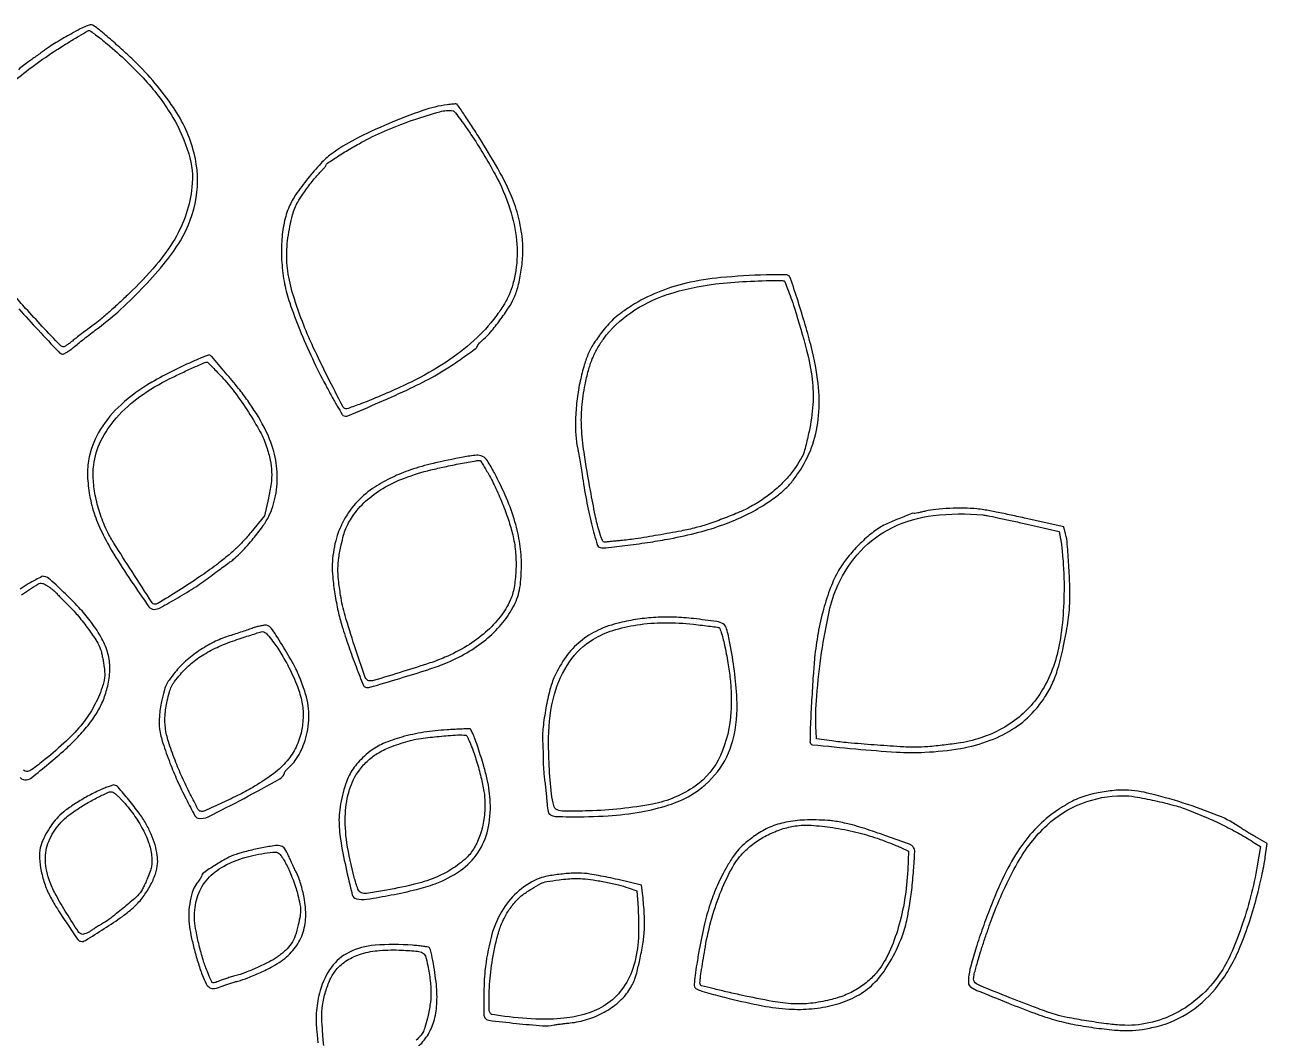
# Model space of a CAD drawing. Header units: millimetres. Extents: x -795 to 795, y -795 to 795.
# Drawn here: x 31 to 723, y 231 to 795 of the extents above; entities that cross this region are included whole.
import ezdxf

# ---------------------------------------------------------------- set-up
doc = ezdxf.new("R2010")
doc.units = ezdxf.units.MM
doc.layers.add('ceco.net 551 - Om symbols', color=7, linetype='Continuous')

msp = doc.modelspace()

# ---------------------------------------------------------------- linework, layer by layer
at = {"layer": 'ceco.net 551 - Om symbols'}
for points in [[(24.67, 763.41, -0.030015), (48.5, 780.86, -0.004156), (55.16, 785.07, -0.006484), (60.98, 788.58, -0.00234), (66.01, 791.49, -0.186119), (66.9, 791.63, -0.103277), (67.7, 791.27, -0.004011), (70.31, 789.34, -0.006996), (73.37, 786.98, -0.004865), (76.77, 784.22, -0.035079), (98, 764, -0.051167), (113.36, 743.25, -0.060618), (122.22, 723.07, -0.099228), (123.99, 704.55, -0.055009), (120.78, 689.68, -0.053227), (114.38, 675.69, -0.044103), (104.02, 661.29, -0.022423), (88.7, 645.05, -0.006606), (83.53, 640.18, -0.005683), (77.97, 635.18, -0.00573), (72.82, 630.76, -0.016401), (69.1, 627.85, 0.002695), (65.91, 625.49, 0.002258), (62.55, 622.95, 0.002278), (59.5, 620.6, 0.006258), (57.38, 618.91, -0.012661), (55.7, 617.61, -0.017893), (54.14, 616.54, -0.014159), (52.82, 615.76, -0.182707), (52.26, 615.68, -0.149198), (50.56, 616.64, -0.001427), (40.64, 627.08, -0.005254), (31.37, 637.11, -0.01425), (25.08, 644.47, -0.015606)], [(27.59, 636.83, 0.00572), (38.31, 625.09, 0.001704), (49.81, 612.87, 0.150264), (51.96, 611.65, 0.18418), (52.69, 611.76, 0.014183), (54.43, 612.8, 0.017943), (56.47, 614.21, 0.012675), (58.66, 615.94, -0.005111), (61.3, 618.08, -0.002382), (64.77, 620.8, -0.00236), (68.43, 623.63, -0.003298), (71.73, 626.12, 0.02573), (84.4, 636.59, 0.018156), (97.56, 649.57, 0.018383), (109.3, 662.97, 0.035042), (117.54, 674.69, 0.095911), (126.29, 698.59, 0.102879), (125.17, 723.4, 0.087255), (113.67, 748.86, 0.050625), (92.01, 774.61, 0.008601), (85.63, 780.59, 0.00639), (78.39, 786.98, 0.004429), (71.62, 792.7, 0.052232), (68.76, 794.61, 0.175428), (67.37, 794.8, 0.040663), (65.09, 794.11, 0.026514), (61.79, 792.61, 0.00746), (56.81, 789.93, 0.005152), (52.63, 787.54, 0.004879), (48.42, 785.01, 0.00485), (44.74, 782.71, 0.017036), (42.44, 781.13, -0.002848), (40.44, 779.67, -0.001488), (37.94, 777.87, -0.001479), (35.36, 776.04, -0.002264), (33.11, 774.47, 0.031307), (27.31, 769.9, 0.008394)], [(28.33, 376.07, 0.255301), (31.87, 374.78, 0.132067), (34.74, 376.04, 0.004672), (44.2, 383.77, 0.009557), (53.52, 391.84, 0.02006), (60.38, 398.52, 0.022807), (66.88, 406.05, 0.036334), (71.64, 413.1, 0.040009), (75, 420.22, 0.037207), (77.29, 427.96, 0.052632), (78.25, 436.83, 0.066552), (77.17, 445, 0.060161), (73.86, 453.21, 0.033967), (68.04, 462.26, 0.026542), (61.95, 469.6, 0.013418), (53.57, 478.2, 0.008557), (45.14, 486.12, 0.127832), (41.59, 487.98, 0.171521), (40.42, 487.85, 0.008843), (36.96, 486.09, 0.013132), (32.85, 483.78, 0.00887), (28.28, 480.94, 0.013836)], [(28.99, 477.66, -0.006713), (38.11, 483.61, -0.197722), (40.78, 484.08, -0.064977), (41.55, 483.81, -0.014769), (42.75, 483.14, -0.015048), (44.11, 482.28, -0.014122), (45.45, 481.32, -0.007391), (46.7, 480.34, -0.009637), (47.81, 479.4, -0.00756), (48.72, 478.58, -0.083355), (49.01, 478.2, 0.068979), (49.34, 477.75, 0.001677), (51.12, 475.9, 0.003621), (53.24, 473.74, 0.002451), (55.69, 471.32, -0.026105), (60.78, 465.78, -0.015654), (66.25, 458.72, -0.014529), (70.96, 451.82, -0.061058), (73.14, 447.3, -0.024632), (73.56, 445.82, -0.006973), (74.06, 443.48, -0.007009), (74.56, 440.82, -0.007356), (74.98, 438.19, -0.018006), (75.35, 434.69, -0.03855), (75.33, 431.97, -0.039747), (74.9, 429.34, -0.020352), (73.96, 426.13, -0.044224), (69.4, 415.71, -0.042888), (63.04, 406.14, -0.036408), (54.19, 396.55, -0.019557), (42.01, 386.01, -0.00645), (34.87, 380.45, -0.13173), (32.36, 379.42, -0.215417), (30.16, 380.1, -0.021503)], [(249.61, 226.25, 0.080525), (255.03, 232.37, 0.068099), (258.62, 240.24, 0.059207), (260.3, 249.8, 0.039475), (260.04, 260.93, 0.01155), (259.2, 267.65, 0.011752), (258.05, 274.28, 0.006365), (256.81, 280.15, 0.16849), (255.98, 281.5, 0.134321), (255.42, 281.74, 0.004439), (252.97, 282.09, 0.008173), (250.05, 282.42, 0.005566), (246.72, 282.71, 0.037711), (225.92, 282.72, 0.095341), (211.38, 278.77, 0.123289), (201.59, 270.51, 0.088707), (195.37, 257.57, 0.021137), (194.05, 251.89, 0.024229), (193.28, 246.36, 0.025012), (193.07, 240.96, 0.025882), (193.4, 235.62, -0.006552), (193.55, 234.13, -0.001298), (193.78, 231.47, -0.001374), (194.03, 228.37, -0.001277)], [(197.4, 226.92, -0.009101), (196.7, 234.61, -0.009784), (196.3, 242.15, -0.045398), (196.7, 249.25, -0.035187), (198.38, 256.82, -0.036074), (201, 263.78, -0.063192), (204.25, 268.99, -0.082859), (210.35, 274.35, -0.065881), (218.35, 277.95, -0.054243), (228.45, 279.83, -0.031115), (240.84, 279.99, -0.007012), (249.63, 279.43, -0.116503), (252.4, 278.55, -0.184979), (253.93, 276.6, -0.023375), (255.28, 271.31, -0.020581), (256.63, 263.15, -0.032653), (257.03, 256.08, -0.034522), (256.51, 249.31, -0.026944), (255.04, 242.08, -0.008661), (253.59, 236.88, -0.046302), (252.5, 234.16, -0.065825), (251.1, 232.13, -0.028683), (248.76, 229.83, -0.038784)]]:
    msp.add_lwpolyline(points, format="xyb", dxfattribs=at)
for points in [[(266.14, 750.4, 0.050277), (252.45, 747.17, 0.017387), (233.46, 739.86, 0.017683), (214.72, 731.1, 0.040855), (201.52, 722.92, 0.047325), (195.68, 717.68, 0.017469), (188.45, 709.28, 0.017386), (181.85, 700.43, 0.049583), (178.13, 693.72, 0.051658), (175.31, 684.78, 0.035409), (173.93, 674.22, 0.032888), (174, 662.68, 0.029207), (175.55, 650.77, 0.036489), (178.41, 640.09, 0.012765), (184.01, 625.2, 0.012648), (191.01, 609.14, 0.014891), (198.45, 594.33, 0.002512), (201.87, 588.07, 0.003905), (204.89, 582.72, 0.001224), (207.55, 578.11, 0.122267), (208.07, 577.58, 0.24314), (210.81, 577.36, 0.002698), (228.46, 584.85, 0.0089), (245.67, 592.63, 0.016991), (259.16, 599.59, 0.015708), (266.4, 603.95, 0.010529), (274.42, 609.37, 0.004521), (281.98, 614.81, 0.182359), (283.07, 616.49, -0.122022), (283.31, 616.97, -0.013494), (284.12, 617.88, -0.015812), (285.17, 618.93, -0.012177), (286.38, 620.01, 0.043706), (290.31, 623.97, 0.013827), (295.45, 630.53, 0.014084), (300.28, 637.44, 0.037433), (303.19, 642.7, 0.04681), (305.59, 649.54, 0.024884), (307.33, 658.34, 0.02469), (308.21, 667.49, 0.037889), (307.97, 675.45, 0.035067), (305.77, 687.87, 0.037482), (301.88, 699.57, 0.029257), (295.46, 712.75, 0.011536), (285.16, 730.11, 0.0034), (280.15, 738, 0.005427), (275.75, 744.67, 0.0015), (271.86, 750.39, 0.218074), (271.19, 750.8, 0.041025), (270.53, 750.82, 0.006517), (269.25, 750.73, 0.007185), (267.73, 750.59, 0.006234)], [(279.28, 733.92, -0.024061), (292.72, 711.73, -0.044667), (301.04, 692.42, -0.054439), (304.76, 674.86, -0.066194), (304.23, 658.07, -0.022593), (302.65, 650.64, -0.038412), (300.58, 644.64, -0.038064), (297.61, 638.98, -0.021723), (293.22, 632.62, -0.047046), (280.91, 619.17, -0.038189), (265.46, 607.19, -0.03257), (246.01, 596.12, -0.019284), (221.56, 585.37, -0.003197), (217.24, 583.7, -0.004942), (213.49, 582.32, -0.00173), (210.25, 581.18, -0.138878), (209.72, 581.14, -0.223848), (207.91, 582.54, -0.00177), (199.4, 599.27, -0.006929), (191.55, 615.39, -0.016389), (186.27, 627.66, -0.018211), (180.35, 644.56, -0.040255), (177.36, 657.89, -0.048091), (176.83, 669.94, -0.039772), (178.52, 682.69, -0.008146), (180.01, 689.11, -0.033979), (181.23, 692.89, -0.039532), (182.86, 696.19, -0.013783), (185.7, 700.67, -0.010146), (187.85, 703.73, -0.00812), (190.29, 706.93, -0.008222), (192.64, 709.82, -0.020551), (194.47, 711.83, 0.007453), (195.98, 713.4, 0.010339), (197.28, 714.85, 0.007159), (198.32, 716.1, 0.116871), (198.55, 716.58, -0.193612), (199.41, 717.84, -0.004305), (205.65, 721.94, -0.010037), (212.6, 726.22, -0.010281), (219.66, 730.19, -0.023675), (232.82, 736.45, -0.017199), (247.98, 742.2, -0.014635), (262.04, 746.53, -0.095907), (269.37, 747.1, -0.202636), (270.04, 746.72, -0.00327), (272.74, 743.18, -0.007972), (275.83, 738.93, -0.005133)], [(443.71, 655.74, 0.016035), (418.53, 654.19, 0.033226), (399.09, 651.06, 0.040959), (383.11, 645.97, 0.045316), (368.73, 638.48, 0.011104), (363.3, 634.82, 0.025311), (359.42, 631.76, 0.028486), (356.15, 628.57, 0.018267), (352.71, 624.52, 0.021706), (348, 617.97, 0.03901), (344.82, 612.17, 0.03615), (342.42, 605.66, 0.015964), (340.17, 596.76, 0.022387), (338.44, 586.76, 0.021781), (337.6, 576.56, 0.02297), (337.66, 567.12, 0.042125), (338.71, 559.51, -0.012477), (339.09, 557.6, -0.00195), (339.73, 553.81, -0.002169), (340.44, 549.33, -0.001889), (341.16, 544.64, 0.011063), (343.59, 530.42, 0.013233), (346.52, 517.16, 0.00636), (349.54, 505.67, 0.278155), (351.28, 504.03, 0.082623), (354.44, 503.86, 0.002918), (366.59, 505.33, 0.006054), (379.2, 507.07, 0.009452), (390.01, 508.91, 0.016403), (406.11, 512.52, 0.023598), (420.06, 516.84, 0.026288), (432.26, 522, 0.031911), (443.05, 528.12, 0.014398), (449.93, 532.92, 0.033888), (454.69, 536.98, 0.036517), (458.65, 541.45, 0.019389), (462.9, 547.5, 0.064), (469.62, 561.56, 0.057634), (472.88, 577.37, 0.050973), (472.63, 595.23, 0.033727), (468.89, 615.41, 0.008472), (465.48, 627.85, 0.006807), (461.41, 641.11, 0.002158), (457.26, 653.79, 0.168769), (455.99, 655.44, 0.136132), (455.25, 655.68, 0.004161), (451.99, 655.79, 0.007917), (448.12, 655.82, 0.005361)], [(459.39, 637.21, -0.011815), (466.19, 613.86, -0.035379), (469.32, 597.54, -0.046573), (469.67, 583.61, -0.036346), (467.56, 568.61, -0.005182), (465.66, 560.25, -0.034445), (464.39, 556.18, -0.045565), (462.7, 552.79, -0.013016), (459.48, 547.87, -0.034745), (454.77, 541.99, -0.028214), (448.97, 536.36, -0.027257), (442.34, 531.23, -0.026757), (435.15, 526.81, -0.022786), (428.98, 523.82, -0.009845), (420.51, 520.37, -0.009897), (411.77, 517.2, -0.019126), (404.64, 515.08, -0.015494), (396.3, 513.22, -0.00468), (383.52, 510.9, -0.004603), (370.77, 508.83, -0.016938), (362.65, 507.86, 0.001865), (359.92, 507.63, 0.002195), (357.35, 507.38, 0.001925), (355.17, 507.15, 0.013666), (354.12, 507.01, -0.353586), (352.49, 507.93, -0.023433), (350.64, 513.4, -0.01943), (348.51, 522.02, -0.00536), (345.85, 535.72, -0.007134), (342.27, 557.02, -0.025534), (340.87, 570.75, -0.035254), (341.09, 582.1, -0.025627), (342.88, 594.61, -0.017474), (344.71, 602.5, -0.029697), (346.86, 608.94, -0.033024), (349.56, 614.57, -0.029674), (353.07, 620.01, -0.085444), (368.24, 634.65, -0.068529), (388.6, 644.76, -0.053695), (415.4, 650.66, -0.026639), (450.19, 652.61, -0.00596), (451.06, 652.6, -0.005024), (451.98, 652.57, -0.005071), (452.82, 652.53, -0.014006), (453.41, 652.48, -0.272168), (454.01, 652.02, -0.004359), (455.65, 647.93, -0.010071), (457.46, 643.02, -0.006341)], [(125.57, 608.01, 0.028043), (101.71, 596.04, 0.054296), (84.48, 583.49, 0.068368), (73.06, 569.83, 0.085427), (66.8, 554.56, 0.057593), (65.82, 545.19, 0.038052), (66.77, 534.39, 0.036251), (69.45, 523.22, 0.037609), (73.7, 512.7, 0.02231), (80.5, 500.35, 0.011613), (90.01, 485.55, 0.004465), (99.97, 471.1, 0.245544), (102.81, 469.63, 0.124641), (106.25, 470.51, 0.006815), (116.03, 476.04, 0.011573), (126.12, 482.24, 0.018585), (134.4, 488.04, -0.0008), (138.29, 490.98, -0.001222), (141.68, 493.52, -0.000414), (144.61, 495.7, -0.033312), (145.09, 496.01, 0.057013), (147.13, 497.46, 0.011037), (150.42, 500.56, 0.011872), (154.03, 504.29, 0.012177), (157.43, 508.15, 0.015085), (162.64, 514.78, 0.032922), (166.14, 520.21, 0.039203), (168.5, 525.41, 0.033133), (170.18, 531.22, 0.059777), (171.47, 544.48, 0.062044), (169.54, 557.49, 0.054461), (164.16, 570.99, 0.032294), (155.04, 585.76, 0.015418), (149.92, 592.52, 0.006522), (142.65, 601.29, 0.001904), (134.95, 610.27, 0.171335), (133.45, 611.12, 0.137941), (133.09, 611.09, 0.001758), (130.93, 610.24, 0.00497), (128.43, 609.23, 0.003219)], [(140.38, 599.17, -0.028601), (147.74, 590.43, -0.017622), (155.42, 579.39, -0.017403), (161.97, 568.39, -0.047831), (165.55, 560.11, -0.025313), (167.56, 552.58, -0.043603), (168.35, 546.15, -0.04255), (168.03, 539.56, -0.022843), (166.57, 531.55), (164.3, 521.63), (156.74, 512.38, -0.01488), (152.5, 507.5, -0.01819), (148.25, 503.22, -0.016796), (143.43, 498.99, -0.010027), (137.43, 494.27, -0.0132), (128.18, 487.67, -0.007533), (116.68, 480.17, -0.002261), (104.96, 472.84, -0.194911), (102.94, 472.5, -0.197463), (101.78, 473.3, -0.000483), (90.59, 490.6, -0.002363), (80.52, 506.37, -0.027356), (76.95, 512.77, -0.031175), (73.07, 522.14, -0.031251), (70.4, 531.92, -0.032822), (69.07, 541.4, -0.047154), (69.25, 549.87, -0.087904), (73.27, 563.32, -0.06433), (82.01, 576.27, -0.056411), (95.04, 588.05, -0.041618), (111.73, 598.04, -0.00449), (118.53, 601.3, -0.004882), (125.19, 604.35, -0.001677), (131.33, 607.05, -0.116182), (132.43, 607.25, -0.187233), (132.65, 607.15, -0.000577), (134.9, 604.87, -0.00315), (137.43, 602.27, -0.001952)], [(275.07, 554.34, 0.010786), (258.26, 550.8, 0.024097), (245.7, 547.22, 0.029969), (235.41, 543.04, 0.030997), (225.81, 537.7, 0.061238), (216.07, 529.64, 0.063316), (208.7, 519.53, 0.062199), (204, 507.74, 0.05572), (202.11, 494.7, 0.032613), (202.34, 487.57, 0.01454), (203.53, 478.25, 0.014488), (205.33, 468.62, 0.021993), (207.5, 460.38, 0.008084), (211.24, 449.02, 0.008017), (215.36, 437.75, 0.002478), (219.42, 427.32, 0.236782), (220.58, 426.28, 0.138276), (223.03, 426.3, 0.001409), (239.71, 431.24, 0.004812), (255.22, 436.05, 0.01864), (264.68, 439.47, 0.034029), (277, 445.46, 0.041496), (287.55, 452.73, 0.044379), (296.16, 461.16, 0.051357), (302.67, 470.59, 0.035167), (304.93, 475.49, 0.040886), (306.34, 480.41, 0.033303), (307.11, 486.27, 0.014156), (307.4, 494.19, 0.03998), (306.55, 506.02, 0.033182), (303.81, 518.35, 0.029875), (299.13, 531.43, 0.021121), (292.39, 545.5, 0.017531), (288.47, 552.29, 0.135865), (285.79, 554.75, 0.14476), (282.31, 555.39, 0.020787)], [(289.05, 544.98, -0.019719), (293.24, 536.82, -0.014934), (297.2, 527.57, -0.015108), (300.54, 518.29, -0.023135), (302.8, 510.05, -0.036749), (304.18, 500.86, -0.030262), (304.33, 490.94, -0.031289), (303.32, 481.7, -0.062257), (301.18, 474.66, -0.061493), (295.62, 465.43, -0.047162), (287.5, 456.88, -0.04307), (277.12, 449.3, -0.034506), (264.82, 442.96, -0.022217), (256.45, 439.78, -0.004532), (241.35, 434.96, -0.001467), (225.07, 429.98, -0.128182), (222.54, 429.88, -0.260992), (220.48, 431.72, -0.003147), (214.5, 449.32, -0.009429), (209.25, 466.15, -0.031661), (206.73, 477.42, -0.011828), (205.57, 486.09, -0.030434), (205.27, 492.4, -0.033978), (205.74, 498.29, -0.018263), (207.08, 505.45, -0.010018), (208.41, 510.87, -0.028975), (209.62, 514.54, -0.034172), (211.13, 517.69, -0.019052), (213.36, 521.32, -0.061075), (220.68, 529.8, -0.050442), (230.29, 536.9, -0.044215), (242.35, 542.68, -0.029311), (257.03, 547.22, -0.008113), (264.65, 548.96, -0.005212), (273.53, 550.75, -0.002538), (282.1, 552.34, -0.069736), (284.38, 552.42, -0.228806), (284.67, 552.24, -0.002489), (285.96, 550.21, -0.007169), (287.42, 547.81, -0.00453)], [(561.05, 525.56, 0.020422), (553.82, 525.96, 0.014997), (545.8, 525.83, 0.01521), (538.19, 525.25, 0.03191), (532.35, 524.24, -0.004034), (530.14, 523.73, -0.005902), (528.18, 523.32, -0.003049), (526.52, 523, -0.09997), (526.12, 523.01, 0.148384), (524.73, 522.9, 0.002563), (517.6, 520.06, 0.006204), (510.93, 517.28, 0.035802), (507.54, 515.51, 0.037389), (501.1, 510.85, 0.024823), (494.43, 504.63, 0.024867), (488.42, 497.79, 0.038486), (484.03, 491.29, 0.039427), (479.56, 481.75, 0.022819), (475.64, 469.69, 0.021551), (472.58, 456.31, 0.021438), (470.67, 442.69, 0.007318), (469.87, 432.91, 0.002694), (469.01, 419.08, 0.002322), (468.31, 405.57, 0.01391), (468.18, 398.53, -0.006955), (468.18, 397.88, -0.005833), (468.15, 397.18, -0.005891), (468.12, 396.55, -0.016083), (468.08, 396.1, 0.422513), (469.48, 394.32, 0.002288), (493.54, 391.97, 0.008753), (516.3, 390.25, 0.025455), (532.07, 390.13, 0.031479), (551.83, 392.25, 0.047895), (568.48, 396.77, 0.055008), (582.15, 403.73, 0.067081), (592.98, 413.13, 0.031787), (598.69, 420.52, 0.041639), (602.87, 427.96, 0.036224), (606.14, 436.76, 0.017219), (609.13, 448.49, 0.007169), (610.58, 455.67, 0.009943), (611.67, 462.14, 0.011184), (612.39, 467.89, 0.017668), (612.71, 472.84, 0.015178), (612.72, 482.26, 0.00725), (612.18, 494.35, 0.006049), (611.36, 505.9, 0.038702), (610.43, 511.68), (609.51, 515.47), (588.54, 520.2, 0.003482), (580.03, 522.06, 0.003897), (571.81, 523.73, 0.00359), (564.79, 525.05, 0.020677)], [(607.91, 506.74, -0.014849), (608.34, 503.59, -0.005034), (608.77, 498.98, -0.005001), (609.14, 493.87, -0.005729), (609.39, 488.98, -0.046442), (607.5, 453.34, -0.089901), (598.41, 426.38, -0.109518), (581.99, 407.75, -0.096), (558.45, 396.71, -0.022546), (551.8, 395.35, -0.009642), (542.81, 394.1, -0.009687), (533.69, 393.2, -0.020247), (526.56, 392.92, -0.015377), (518.24, 393.18, -0.003267), (503.78, 394.19, -0.003395), (489.26, 395.39, -0.013227), (480.31, 396.43), (471.67, 397.67), (471.5, 401.59, -0.030911), (471.84, 421.48, -0.017219), (474.58, 445.56, -0.016723), (478.76, 468.33, -0.052175), (483.64, 483.11, -0.082084), (496.32, 502.17, -0.092691), (513.99, 515.19, -0.083365), (536.76, 521.84, -0.053247), (564.39, 522.14, -0.025363), (566.66, 521.81, -0.002016), (572.6, 520.6, -0.002728), (579.68, 519.09, -0.002088), (587.4, 517.37), (606.9, 512.92)], [(403.29, 464.45, 0.018962), (392.43, 465.25, 0.022819), (382.2, 465.15, 0.023322), (372.22, 464.13, 0.02156), (362.1, 462.17, 0.049373), (350.08, 458.01, 0.064428), (340.24, 451.82, 0.064425), (332.29, 443.34, 0.049361), (325.91, 432.34, 0.043695), (323.31, 424.98, 0.017778), (321.03, 414.6, 0.017862), (319.48, 404, 0.04003), (319.24, 395.88, -0.003573), (319.36, 393.2, -0.00279), (319.45, 390.29, -0.002821), (319.5, 387.58, -0.006873), (319.5, 385.58, 0.017484), (319.54, 383.49, 0.005619), (319.75, 380.38, 0.005597), (320.06, 376.93, 0.006239), (320.44, 373.6, -0.003272), (320.85, 370.26, -0.002813), (321.22, 366.73, -0.002832), (321.53, 363.53, -0.008153), (321.7, 361.3, 0.03975), (322.28, 357.07, 0.212839), (323.63, 355.24, 0.117762), (326.4, 354.45, 0.009042), (334.2, 354.23, 0.018162), (355.69, 354.79, 0.028355), (374.06, 356.98, 0.033274), (389.41, 360.78, 0.054307), (401.65, 366.21, 0.096624), (416.56, 379.25, 0.101976), (425.13, 396.7, 0.077707), (427.43, 420, 0.034225), (423.54, 450.81, 0.017521), (421.68, 458.79, 0.180461), (419.74, 461.5, 0.115287), (416.17, 462.86, 0.005418)], [(157.42, 459.04, -0.002883), (154.57, 458.05, -0.001505), (151.01, 456.86, -0.001497), (147.35, 455.66, -0.002289), (144.17, 454.64, 0.040763), (136.09, 451.35, 0.031596), (127.89, 446.54, 0.031829), (120.44, 440.78, 0.043985), (114.62, 434.67, 0.011683), (111.28, 430.28, 0.048067), (109.59, 427.4, 0.04555), (108.44, 424.18, 0.009779), (107.07, 418.41, 0.031985), (105.82, 410.06, 0.055103), (105.99, 403.03, 0.0445), (107.76, 395.26, 0.014253), (111.73, 384.08, 0.013916), (115.79, 374.4, 0.011183), (120.67, 364.23, 0.00463), (125.58, 354.79, 0.220033), (127.25, 353.53, 0.170984), (133.04, 354.24, 0.006323), (152.95, 364.46, 0.005502), (172.82, 375.26, 0.21474), (175.74, 379.19, -0.122828), (175.91, 379.54, -0.010666), (176.57, 380.28, -0.013523), (177.4, 381.13, -0.010093), (178.37, 382.03, 0.053616), (181.52, 385.52, 0.039638), (184.24, 389.97, 0.036144), (186.45, 395.23, 0.028821), (188.07, 401.17, 0.03408), (189.04, 408, 0.045261), (188.93, 414.28, 0.040442), (187.66, 420.95, 0.0207), (185.05, 429.07, 0.03468), (181.2, 437.66, 0.015167), (174.98, 448.5, 0.008242), (168.34, 458.9, 0.199904), (165.55, 460.77, 0.085933), (164.4, 460.8, 0.016243), (162.32, 460.43, 0.016922), (159.91, 459.83, 0.014807)], [(177.96, 437.28, -0.021341), (182.65, 426.68, -0.044618), (185.18, 418.03, -0.053358), (185.88, 410.13, -0.047665), (184.95, 401.95, -0.058713), (181.93, 392.98, -0.065412), (176.98, 385.32, -0.055684), (169.51, 378.29, -0.028794), (158.82, 371.18, -0.014344), (150.62, 366.7, -0.009019), (140.8, 361.91, -0.003677), (131.11, 357.49, -0.160559), (128.91, 357.26, -0.219925), (127.33, 358.45, -0.005246), (122.98, 366.84, -0.011663), (118.52, 376.2, -0.012113), (114.56, 385.64, -0.016316), (110.88, 396.05, -0.044231), (109.17, 403.69, -0.053236), (109, 410.66, -0.033843), (110.21, 418.69, -0.012118), (111.46, 423.75, -0.048626), (112.59, 426.72, -0.048674), (114.27, 429.42, -0.012158), (117.53, 433.46, -0.041686), (123.51, 439.42, -0.037635), (130.59, 444.54, -0.034107), (139.01, 448.95, -0.02375), (149.04, 452.8, -0.000914), (153.57, 454.29, -0.001185), (157.73, 455.63, -0.000889), (161.22, 456.75, -0.010661), (162.58, 457.15, -0.146487), (163.9, 457.11, -0.100442), (165.21, 456.37, -0.047094), (166.86, 454.62, -0.008377), (169.57, 451.04, -0.013046), (171.7, 447.97, -0.007968), (174.05, 444.24, -0.007984), (176.27, 440.47, -0.014028)], [(420.75, 448.68, -0.011997), (422.6, 438.7, -0.016473), (423.74, 429.64, -0.017801), (424.23, 421.13, -0.019126), (424.09, 412.81, -0.091164), (418.17, 388.23, -0.136617), (404.2, 371.3, -0.105642), (380.48, 361.31, -0.040869), (344.83, 357.49, -0.004747), (331.11, 357.28, -0.108983), (327.29, 358.1, -0.230319), (325.37, 360.43, -0.030417), (324.22, 366.9, -0.03077), (322.53, 398.25, -0.064163), (325.84, 422.44, -0.084877), (334.16, 440.42, -0.105953), (347.5, 453.03, -0.060813), (358.32, 457.91, -0.038779), (371.79, 461, -0.0353), (387.05, 462.18, -0.029581), (403.27, 461.33, -0.00198), (408.28, 460.75, -0.002864), (412.7, 460.19, -0.001475), (416.44, 459.69, -0.047056), (417.34, 459.48, -0.229316), (417.92, 458.92, -0.009586), (418.85, 456.14, -0.014908), (419.83, 452.69, -0.009863)], [(265.85, 402.58, 0.02657), (253.08, 401.24, 0.028877), (240.89, 398.57, 0.03122), (230.46, 394.93, 0.068772), (223.22, 390.63, 0.018945), (218.96, 386.96, 0.030471), (215.66, 383.5, 0.034072), (213.08, 379.97, 0.034204), (211, 376.13, 0.033245), (209.05, 370.94, 0.019919), (207.39, 364.57, 0.019896), (206.24, 358.06, 0.03232), (205.84, 352.46, 0.041302), (206.68, 341.67, 0.014342), (209.6, 326.31, 0.006447), (213.22, 310.8, 0.285496), (215.51, 308.58, 0.091717), (221.4, 308.38, 0.009792), (234.96, 310.7, 0.013058), (248.94, 313.76, 0.028362), (259.44, 316.98, 0.063914), (273.4, 324.29, 0.091554), (283.18, 334.22, 0.092795), (288.69, 346.88, 0.067375), (290.09, 362.22, 0.021692), (289.52, 368.68, 0.022432), (288.41, 374.99, 0.017447), (286.47, 382.4, 0.006816), (283.31, 392.5, 0.007922), (281.68, 397.22, 0.021233), (280.32, 400.5, 0.023087), (279.18, 402.71, 0.261555), (278.36, 403.19, 0.017252), (277.9, 403.18, 0.000157), (274.43, 403.02, 0.000537), (270.45, 402.82, 0.000347)], [(279.51, 393.59, -0.016742), (282.45, 385.11, -0.015922), (284.87, 376.3, -0.016595), (286.54, 368.22, -0.03966), (287.1, 362.13, -0.038308), (286.5, 352.79, -0.045682), (284.46, 344.2, -0.050264), (281.16, 336.9, -0.073602), (276.78, 331.39, -0.047057), (268.53, 325, -0.046954), (259.22, 320.27, -0.035899), (247.18, 316.48, -0.014075), (230.13, 312.94, -0.009146), (221.17, 311.51, -0.147569), (218.18, 311.97, -0.198327), (216.36, 314, -0.018852), (214.32, 320.5, -0.028687), (210.25, 339.7, -0.04993), (209.41, 355.95, -0.061465), (211.73, 369.4, -0.088151), (217.19, 380.16, -0.046675), (222.2, 385.67, -0.053503), (227.94, 389.88, -0.043904), (235.34, 393.34, -0.01959), (245.6, 396.63, -0.035986), (251.52, 397.82, -0.008334), (261.63, 398.95, -0.007327), (271.73, 399.75, -0.052834), (276.6, 399.55, -0.239776), (276.93, 399.32, -0.007403), (277.72, 397.76, -0.013024), (278.59, 395.84, -0.008467)], [(72.67, 369.01, 0.017402), (65.87, 365.61, 0.017378), (59.33, 361.74, 0.01838), (53.64, 357.8, 0.036474), (49.5, 354.2, 0.038027), (46.32, 350.48, 0.026543), (43.3, 345.85, 0.026901), (40.88, 341.1, 0.050622), (39.54, 337, 0.069219), (39.1, 331.19, 0.035627), (40.07, 323.94, 0.034003), (42.19, 316.34, 0.038196), (45.26, 309.4, 0.018159), (49.06, 302.9, 0.007683), (54.6, 294.46, 0.002424), (60.51, 285.85, 0.18946), (61.86, 284.94, 0.19342), (64.71, 285.42, 0.005773), (75.16, 291.98, 0.012174), (85.25, 298.81, 0.032766), (91.95, 304.29, 0.043137), (96.73, 309.59, 0.038115), (100.75, 315.85, 0.039667), (103.59, 322.3, 0.064226), (104.83, 328.16, 0.058167), (104.65, 332.92, 0.032934), (103.4, 338.56, 0.030528), (101.25, 344.55, 0.028285), (98.33, 350.39, 0.028554), (94.49, 356.29, 0.012761), (88.82, 363.61, 0.006719), (82.93, 370.63, 0.167428), (80.78, 371.88, 0.124874), (79.96, 371.84, 0.00977), (77.87, 371.14, 0.012833), (75.38, 370.19, 0.009453)], [(84.06, 364.41, -0.029751), (90.79, 356.43, -0.035053), (96.13, 348.12, -0.038417), (99.81, 339.98, -0.060842), (101.53, 332.53, -0.023334), (101.71, 329.43, -0.047443), (101.51, 327, -0.039181), (100.82, 324.37, -0.011541), (99.36, 320.47, -0.008642), (98.21, 317.73, -0.009748), (97.01, 315.15, -0.009085), (95.91, 313, -0.051273), (95.19, 311.93, -0.040418), (92.08, 308.77, -0.006525), (85.49, 303.22, -0.006907), (78.74, 297.83, -0.034131), (74.7, 295.12, 0.005175), (72.91, 294.06, 0.003579), (70.89, 292.82, 0.003609), (68.98, 291.6, 0.007389), (67.5, 290.62, -0.030178), (66.19, 289.83, -0.03192), (64.81, 289.22, -0.033709), (63.57, 288.85, -0.109191), (62.72, 288.85, -0.198659), (60.59, 290.33, -0.004979), (54.21, 300.5, -0.011121), (48.32, 310.58, -0.035443), (45.04, 317.65, -0.037212), (43.18, 323.89, -0.045212), (42.41, 329.95, -0.049155), (42.77, 335.57, -0.063204), (44.24, 340.54, -0.03353), (46.94, 345.71, -0.041572), (50.14, 350.09, -0.039756), (54.14, 354.02, -0.026909), (59.26, 357.86, -0.01581), (65.32, 361.65, -0.015182), (71.69, 365.1, -0.01001), (77.46, 367.86, -0.161839), (79.58, 368.08, -0.102573), (80.24, 367.78, -0.015576), (81.4, 366.89, -0.016892), (82.73, 365.73, -0.013903)], [(641.9, 369.09, 0.022966), (638.51, 368.95, 0.010846), (634.15, 368.46, 0.010723), (629.59, 367.75, 0.014883), (625.55, 366.91, 0.017725), (620.48, 365.5, 0.02888), (616.3, 363.91, 0.026403), (612.08, 361.75, 0.012153), (606.81, 358.51, 0.050128), (595.65, 349.56, 0.044571), (586, 338.24, 0.038171), (577.32, 323.76, 0.02219), (569.06, 305.25, 0.007918), (564.79, 293.89, 0.008458), (560.98, 282.64, 0.008691), (558.01, 272.75, 0.02829), (556.52, 266.07, 0.0556), (556.31, 261.78, 0.227948), (557.54, 259.56, 0.056592), (561.05, 257.64, 0.001324), (578.53, 250.55, 0.00747), (593.26, 244.88, 0.018298), (604.3, 241.27, 0.021445), (614.47, 238.82, 0.014636), (626.21, 236.87, 0.010945), (637.57, 235.57, 0.028134), (645.82, 235.28, 0.033541), (653.17, 235.93, 0.022656), (661.42, 237.61, 0.088091), (680.14, 246.01, 0.081216), (695.44, 260.53, 0.065758), (707.67, 281.98, 0.034718), (717.25, 311.14, 0.005407), (718.59, 316.71, 0.004618), (719.89, 322.6, 0.004656), (720.97, 327.98, 0.013191), (721.59, 331.76), (722.63, 339.28), (716.16, 343.05, -0.002253), (713.56, 344.58, -0.002562), (711.08, 346.07, -0.002325), (708.99, 347.36, -0.01429), (707.93, 348.06, 0.057724), (695.58, 354.78, 0.018624), (675.94, 361.85, 0.018616), (655.84, 367.44, 0.057912)], [(678.87, 357.94, -0.008176), (689.75, 353.45, -0.013038), (698.87, 349.21, -0.014061), (707.25, 344.76, -0.012061), (715.8, 339.62), (718.95, 337.62), (717.11, 326.9, -0.020968), (713.41, 309.69, -0.020232), (708.24, 292.64, -0.021279), (702.27, 277.58, -0.045549), (696.16, 266.68, -0.05951), (685.19, 254.18, -0.063285), (671.78, 244.92, -0.0651), (656.84, 239.49, -0.069639), (641.36, 238.26, -0.017875), (633.15, 239.05, -0.007225), (622.03, 240.68, -0.006754), (611.23, 242.58, -0.027696), (604.78, 244.17, -0.015887), (595.04, 247.5, -0.004012), (579.44, 253.55, -0.001584), (563.08, 260.09, -0.080348), (560.14, 261.87, -0.146186), (559.36, 263.07, -0.100701), (559.22, 264.7, -0.036474), (559.76, 267.49, -0.003722), (561.55, 273.98, -0.007474), (563.06, 279.04, -0.003616), (565.15, 285.45, -0.003585), (567.41, 292.11, -0.005147), (569.52, 297.97, -0.038573), (583.7, 328.64, -0.077428), (600.11, 349.59, -0.096409), (619.44, 361.69, -0.092016), (642.23, 365.93, -0.042873), (649.03, 365.34, -0.010821), (659.94, 363.21, -0.011473), (671, 360.54, -0.028855)], [(477.98, 352.22, 0.022402), (464.98, 352.38, 0.04222), (454.56, 351.16, 0.05031), (445.81, 348.43, 0.052866), (437.93, 344.04, 0.017236), (432.41, 339.86, 0.036946), (428.52, 336.19, 0.037622), (425.26, 332.03, 0.018526), (421.73, 326.31, 0.02253), (416.58, 316.19, 0.026202), (412.64, 306.13, 0.023074), (409.42, 294.71, 0.012229), (406.43, 280.31, 0.00434), (405.05, 272.29, 0.008863), (404.13, 265.97, 0.006208), (403.56, 261.05, 0.130124), (403.79, 259.6, 0.182425), (404.91, 258.46, 0.027572), (407.92, 257.27, 0.016347), (413.09, 255.72, 0.0028), (423, 253.17, 0.014894), (441.65, 249.05, 0.031281), (456.37, 247.21, 0.038352), (469.09, 247.4, 0.040292), (481.41, 249.53, 0.053096), (492.91, 253.84, 0.067422), (502.26, 260.23, 0.063077), (510.01, 269.23, 0.039566), (516.76, 281.41, 0.011182), (519.19, 287.08, 0.023633), (520.76, 291.6, 0.021619), (521.98, 296.49, 0.007934), (523.29, 303.48, 0.013348), (524.74, 313.55, 0.010674), (525.77, 324.45, 0.005522), (526.4, 334.59, 0.146265), (525.77, 337.2, 0.0688), (525.4, 337.67, 0.033159), (524.82, 338.16, 0.032102), (524.14, 338.59, 0.039646), (523.45, 338.91, 0.001024), (510.78, 343.46, 0.004031), (502.95, 346.18, 0.006344), (497.14, 348.07, 0.008158), (491.75, 349.65, 0.011698), (488.2, 350.53, 0.009218), (484.32, 351.33, 0.009339), (480.69, 351.94, 0.022674)], [(505.49, 342.26, -0.005352), (508.93, 341.03, -0.00438), (512.58, 339.64, -0.004426), (515.92, 338.31, -0.011621), (518.28, 337.27), (522.99, 335.08), (522.49, 324.6, -0.028268), (520.78, 308.13, -0.031286), (517.24, 292.53, -0.033927), (512.24, 278.95, -0.059257), (506.09, 268.67, -0.048222), (500.9, 263.15, -0.043346), (494.57, 258.51, -0.041581), (487.27, 254.85, -0.037137), (479.19, 252.3, -0.02954), (468.46, 250.42, -0.042003), (458.79, 250.13, -0.031248), (447.27, 251.47, -0.009206), (429.84, 254.95, -0.003005), (421.31, 256.87, -0.004774), (414.03, 258.63, -0.001286), (407.73, 260.24, -0.189607), (407.13, 260.67, -0.155182), (406.82, 261.83, -0.020034), (407.04, 264.43, -0.008909), (407.73, 269.19, -0.000701), (409.82, 281.82, -0.027803), (413.41, 297.84, -0.028349), (418.74, 313.25, -0.030196), (425.05, 326.32, -0.071458), (431.6, 334.89, -0.039925), (437.76, 340.03, -0.037592), (444.78, 344.24, -0.037882), (452.29, 347.33, -0.042163), (459.92, 349.11, -0.052696), (468.74, 349.47, -0.021004), (480.79, 348.17, -0.020603), (493.7, 345.68, -0.025322)], [(163, 336.93, 0.008553), (159.34, 336.16, 0.006197), (155.28, 335.2, 0.006262), (151.45, 334.18, 0.01357), (148.53, 333.29, 0.041796), (143.31, 331.02, 0.017865), (136.74, 327.18, 0.011341), (130.55, 323.07, 0.187168), (129.2, 321.05, -0.073525), (128.96, 320.44, -0.015682), (128.37, 319.47, -0.016078), (127.61, 318.37, -0.014688), (126.75, 317.29, 0.093686), (124.62, 313.51, 0.033912), (123.03, 307.52, 0.033375), (122.2, 300.84, 0.044058), (122.38, 294.71, 0.0207), (123.39, 288.42, 0.012513), (125.09, 281.07, 0.012116), (127.25, 273.43, 0.01381), (129.69, 266.23, 0.0283), (131.86, 261.25, 0.148379), (133.9, 259.12, 0.179673), (136.56, 258.7, 0.045706), (140.8, 259.96, -0.010576), (142.72, 260.68, -0.005992), (145.07, 261.47, -0.00598), (147.46, 262.22, -0.009792), (149.5, 262.78, 0.030794), (155.06, 264.58, 0.014183), (162.06, 267.56, 0.014133), (168.84, 270.91, 0.033215), (173.63, 273.88, 0.068251), (180.9, 280.73, 0.083031), (185.48, 288.88, 0.079035), (187.3, 298.4, 0.055316), (186.44, 309.31, 0.013896), (185.61, 313.05, 0.012139), (184.54, 316.91, 0.012295), (183.41, 320.35, 0.035097), (182.39, 322.66, -0.007371), (181.34, 324.75, -0.003845), (180.08, 327.37, -0.003822), (178.84, 330.08, -0.005831), (177.8, 332.46, 0.043772), (175.75, 336.33, 0.177474), (173.65, 337.9, 0.108781), (170.42, 338.15, 0.011798)], [(177.29, 326.17, -0.016221), (178.82, 322.73, -0.009498), (180.45, 318.52, -0.009493), (181.91, 314.25, -0.015905), (182.96, 310.59, -0.012719), (184.08, 305.65, -0.046009), (184.42, 302.44, -0.045593), (184.17, 299.21, -0.012332), (183.18, 294.17, -0.029002), (181.43, 288, -0.061176), (179.24, 283.55, -0.063898), (176.1, 279.88, -0.034325), (171.42, 276.18, -0.030175), (166.7, 273.35, -0.014876), (160.39, 270.32, -0.014788), (153.71, 267.57, -0.02266), (147.76, 265.64, 0.007015), (145.24, 264.9, 0.006025), (142.6, 264.06, 0.006076), (140.22, 263.23, 0.017318), (138.59, 262.58, -0.026429), (137.22, 262.06, -0.060323), (136.13, 261.85, -0.095922), (135.37, 261.95, -0.222043), (134.96, 262.33, 0.002439), (134.67, 263.04, 0.000279), (134, 264.64, 0.000337), (133.21, 266.53, 0.000274), (132.37, 268.57, -0.025724), (130.17, 274.68, -0.012754), (127.99, 282.63, -0.01267), (126.24, 290.56, -0.030382), (125.46, 296.52, -0.079398), (126.47, 307.9, -0.097248), (131.02, 317.55, -0.091349), (139.15, 325.18, -0.062104), (150.62, 330.69, -0.02303), (156.3, 332.31, -0.015746), (162.87, 333.64, -0.012179), (168.96, 334.53, -0.108126), (171.64, 334.27, -0.137547), (172.69, 333.58, -0.026116), (174.1, 331.76, -0.024252), (175.67, 329.26, -0.014845)], [(342.52, 322.73, 0.033607), (336.15, 322.83, 0.018122), (328.33, 322.15, 0.017479), (320.91, 320.96, 0.057573), (316.2, 319.46, 0.078505), (304.82, 311.98, 0.078828), (296.31, 301.38, 0.066385), (290.49, 287.07, 0.036882), (287.11, 268.5, 0.018016), (286.66, 262.04, 0.007323), (286.48, 253.21, 0.002912), (286.49, 244.2, 0.131989), (286.98, 242.43, 0.234215), (289.19, 240.98, 0.003671), (304.59, 239.26, 0.007752), (319.2, 237.96, 0.070756), (325.56, 238.39, -0.017737), (326.79, 238.61, -0.003299), (329.07, 238.91, -0.003532), (331.74, 239.23, -0.003218), (334.5, 239.52, 0.051747), (344.23, 241.51, 0.049997), (353.45, 245.46, 0.05185), (361.39, 250.99, 0.066829), (367.27, 257.63, 0.027947), (369.21, 260.9, 0.035941), (370.6, 264.11, 0.024201), (371.86, 268.35, 0.005897), (373.5, 275.46, 0.015916), (375.18, 284.45, 0.027553), (375.92, 292.02, 0.025503), (375.84, 300.02, 0.011552), (374.98, 310.45), (374.36, 316.22), (361.21, 319.25, 0.005224), (355.76, 320.44, 0.005203), (350.29, 321.52, 0.005105), (345.49, 322.37, 0.020304)], [(366.88, 314.67), (371.65, 313), (372.34, 303.5, -0.03487), (372.38, 284.71, -0.064078), (369.41, 269.73, -0.078845), (363.38, 258.16, -0.089374), (354.27, 249.6, -0.068864), (343.8, 244.68, -0.049147), (331.09, 242.07, -0.039007), (315.4, 241.65, -0.019789), (295.71, 243.45, -0.014074), (291.21, 244.17, -0.215268), (289.95, 245.05, -0.132304), (289.47, 246.76, -0.004262), (289.47, 253.96, -0.013459), (289.7, 260.94, -0.013814), (290.32, 267.83, -0.013239), (291.34, 274.93, -0.010439), (292.81, 282.57, -0.022281), (294.88, 290.49, -0.035981), (297.41, 296.98, -0.039578), (300.64, 302.57, -0.035942), (304.81, 307.79, -0.046427), (308.22, 310.85, -0.021623), (313.14, 314.19, -0.020522), (318.14, 317, -0.077466), (321.54, 318.11, -0.005463), (328.36, 319.15, -0.01413), (333.31, 319.7, -0.018574), (337.39, 319.89, -0.020227), (341.35, 319.76, -0.019324), (347.43, 319.08, -0.011903), (354.52, 317.84, -0.011942), (361.42, 316.29, -0.022689)]]:
    msp.add_lwpolyline(points, format="xyb", close=True, dxfattribs=at)
at = {"layer": 'ceco.net 551 - Om symbols', "color": 5}
msp.add_lwpolyline([(173.02, 144.45, -0.000004), (176.31, 138.3, -0.00003)], format="xyb", dxfattribs=at)

doc.saveas('drawing.dxf')
